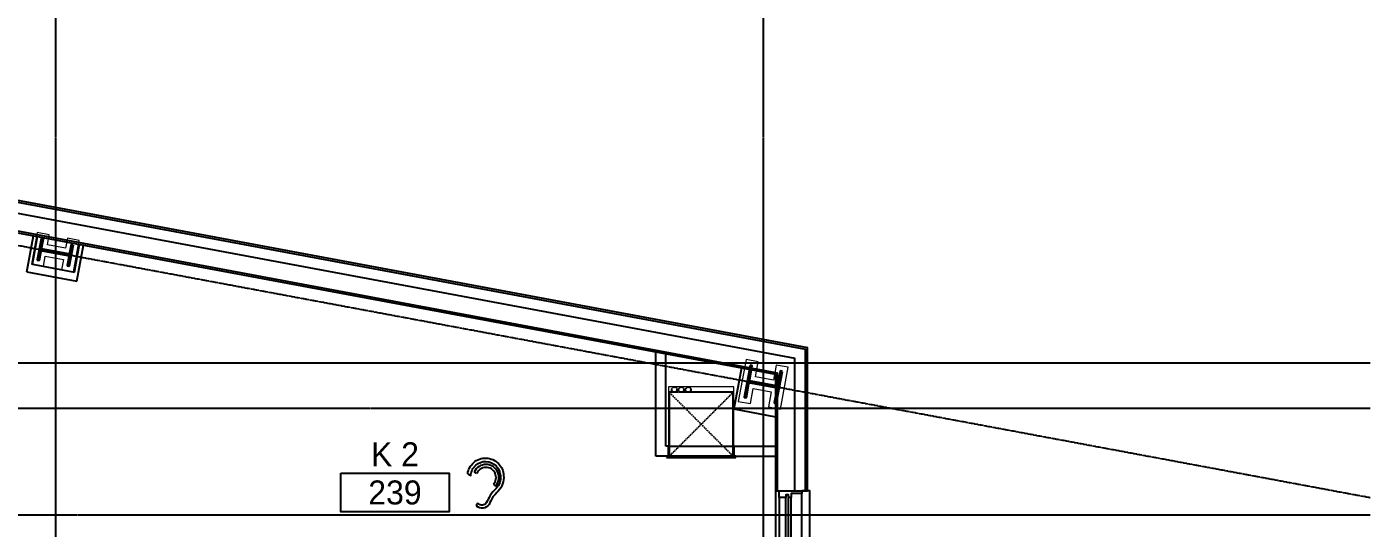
# Model space of a CAD drawing. Header units: inches. Extents: x -6955 to 13123, y -1334 to 3701.
# Drawn here: x 3297 to 3802, y 2128 to 2316 of the extents above; entities that cross this region are included whole.
import ezdxf
from ezdxf.enums import TextEntityAlignment as Align

# ---------------------------------------------------------------- set-up
doc = ezdxf.new("R2010")
doc.units = ezdxf.units.IN
doc.header["$MEASUREMENT"] = 0
for name, pattern in [('CENTER2', [1.125, 0.75, -0.125, 0.125, -0.125]), ('DASHDOT2', [0.5, 0.25, -0.125, 0, -0.125]), ('HIDDEN2', [0.1875, 0.125, -0.0625])]:
    doc.linetypes.add(name, pattern=pattern)
for name, color, linetype, lineweight in [('A-Detl-Hatch', 1, 'Continuous', 18), ('A-Detl-Wide', 2, 'Continuous', 35), ('S-Detl-Hatch', 1, 'Continuous', 18)]:
    doc.layers.add(name, color=color, linetype=linetype, lineweight=lineweight)
for name, color, linetype in [('A-Door-Head', 8, 'Continuous'), ('A-Glaz', 7, 'Continuous'), ('A-Glaz-Sill', 8, 'Continuous'), ('A-Grid(SmallScale)', 11, 'CENTER2'), ('A-HVAC', 6, 'HIDDEN2'), ('A-Tag-Rm(Scale)', 7, 'Continuous'), ('A-Wall-Full', 7, 'Continuous'), ('A-Wall-Hatch', 15, 'Continuous'), ('S-Grid-Iden', 7, 'Continuous')]:
    doc.layers.add(name, color=color, linetype=linetype)
doc.layers.add('G-Anno-Nplt', color=140, linetype='Continuous', lineweight=18, plot=False)
doc.layers.add('Zoning Envelope', color=7, linetype='DASHDOT2', true_color=0xaa0061)

# ---------------------------------------------------------------- blocks, each defined once
blk = doc.blocks.new('EXTERIOR WINDOW 3')
at = {"layer": 'A-Glaz'}
for p, q in [((5693, -8445.75), (5693, -8419.25)), ((5694, -8445.75), (5694, -8419.25)), ((5695, -8474.25), (5695, -8419.25)), ((5693, -8474.25), (5693, -8447.75)), ((5694, -8474.25), (5694, -8447.75))]:
    blk.add_line(p, q, dxfattribs=at)
for points in [[(5693, -8419.25), (5690.5, -8419.25), (5690.5, -8416.75), (5699, -8416.75), (5699, -8417.75), (5695, -8417.75), (5695, -8419.25), (5694, -8419.25), (5694, -8418.25), (5693, -8418.25), (5693, -8419.25)], [(5693, -8474.25), (5690.5, -8474.25), (5690.5, -8476.75), (5699, -8476.75), (5699, -8475.75), (5695, -8475.75), (5695, -8474.25), (5694, -8474.25), (5694, -8475.25), (5693, -8475.25), (5693, -8474.25)]]:
    blk.add_lwpolyline(points, dxfattribs=at)
blk.add_lwpolyline([(5690.5, -8445.75), (5690.5, -8447.75), (5695, -8447.75), (5695, -8445.75)], close=True, dxfattribs=at)
at = {"layer": 'A-Glaz-Sill'}
for p, q in [((5689.12, -8416.75), (5689.12, -8476.75)), ((5699, -8475.75), (5699, -8417.75)), ((5690.5, -8419.25), (5690.5, -8474.25))]:
    blk.add_line(p, q, dxfattribs=at)
blk.add_lwpolyline([(5699, -8476.75), (5702, -8476.75), (5702, -8416.75), (5699, -8416.75)], dxfattribs=at)
blk = doc.blocks.new('*U19')
at = {"layer": 'A-Detl-Hatch'}
h = blk.add_hatch(dxfattribs=at)
h.set_pattern_fill('ANSI32', color=256, scale=6, style=0)
h.set_pattern_definition([(45, (0, -6.06), (-1.591, 1.591), []), (45, (1.0607, -6.06), (-1.591, 1.591), [])])
edge = h.paths.add_edge_path()
edge.add_line((6, -12.12), (6, -11.515))
edge.add_line((6, -11.515), (0.795, -11.515))
edge.add_arc((0.795, -10.915), 0.6, 180, 270, ccw=False)
edge.add_line((0.195, -10.915), (0.195, -1.205))
edge.add_arc((0.795, -1.205), 0.6, 90, 180, ccw=False)
edge.add_line((0.795, -0.605), (6, -0.605))
edge.add_line((6, -0.605), (6, 0))
edge.add_line((6, 0), (-6, 0))
edge.add_line((-6, 0), (-6, -0.605))
edge.add_line((-6, -0.605), (-0.795, -0.605))
edge.add_arc((-0.795, -1.205), 0.6, 0, 90, ccw=False)
edge.add_line((-0.195, -1.205), (-0.195, -10.915))
edge.add_arc((-0.795, -10.915), 0.6, 270, 360, ccw=False)
edge.add_line((-0.795, -11.515), (-6, -11.515))
edge.add_line((-6, -11.515), (-6, -12.12))
edge.add_line((-6, -12.12), (6, -12.12))
at = {"color": 0, "linetype": 'ByBlock'}
blk.add_lwpolyline([(6, -12.12), (6, -11.515), (0.795, -11.515, -0.4142136), (0.195, -10.915), (0.195, -1.205, -0.4142136), (0.795, -0.605), (6, -0.605), (6, 0), (-6, 0), (-6, -0.605), (-0.795, -0.605, -0.4142136), (-0.195, -1.205), (-0.195, -10.915, -0.4142136), (-0.795, -11.515), (-6, -11.515), (-6, -12.12)], format="xyb", close=True, dxfattribs=at)
blk = doc.blocks.new('W12X65')
at = {"layer": 'S-Detl-Hatch'}
blk.add_lwpolyline([(13860.59, -7310.28), (13860.59, -7305.67), (13854.79, -7305.67), (13854.79, -7298.76), (13860.59, -7298.76), (13860.59, -7294.16), (13844.59, -7294.16), (13844.59, -7298.76), (13850.4, -7298.76), (13850.4, -7305.67), (13844.59, -7305.67), (13844.59, -7310.28)], close=True, dxfattribs=at)
at = {"layer": 'A-Detl-Wide'}
blk.add_blockref('*U19', (13852.59, -7296.16), dxfattribs=at)
blk = doc.blocks.new('*U28')
at = {"layer": 'A-Detl-Hatch'}
h = blk.add_hatch(dxfattribs=at)
h.set_pattern_fill('ANSI32', color=256, scale=6, style=0)
h.set_pattern_definition([(45, (0, -6.03), (-1.591, 1.591), []), (45, (1.0607, -6.03), (-1.591, 1.591), [])])
edge = h.paths.add_edge_path()
edge.add_line((4.0225, -12.06), (4.0225, -11.485))
edge.add_line((4.0225, -11.485), (0.7675, -11.485))
edge.add_arc((0.7675, -10.885), 0.6, 180, 270, ccw=False)
edge.add_line((0.1675, -10.885), (0.1675, -1.175))
edge.add_arc((0.7675, -1.175), 0.6, 90, 180, ccw=False)
edge.add_line((0.7675, -0.575), (4.0225, -0.575))
edge.add_line((4.0225, -0.575), (4.0225, 0))
edge.add_line((4.0225, 0), (-4.0225, 0))
edge.add_line((-4.0225, 0), (-4.0225, -0.575))
edge.add_line((-4.0225, -0.575), (-0.7675, -0.575))
edge.add_arc((-0.7675, -1.175), 0.6, 0, 90, ccw=False)
edge.add_line((-0.1675, -1.175), (-0.1675, -10.885))
edge.add_arc((-0.7675, -10.885), 0.6, 270, 360, ccw=False)
edge.add_line((-0.7675, -11.485), (-4.0225, -11.485))
edge.add_line((-4.0225, -11.485), (-4.0225, -12.06))
edge.add_line((-4.0225, -12.06), (4.0225, -12.06))
at = {"color": 0, "linetype": 'ByBlock'}
blk.add_lwpolyline([(4.0225, -12.06), (4.0225, -11.485), (0.7675, -11.485, -0.41421356), (0.1675, -10.885), (0.1675, -1.175, -0.41421356), (0.7675, -0.575), (4.0225, -0.575), (4.0225, 0), (-4.0225, 0), (-4.0225, -0.575), (-0.7675, -0.575, -0.41421356), (-0.1675, -1.175), (-0.1675, -10.885, -0.41421356), (-0.7675, -11.485), (-4.0225, -11.485), (-4.0225, -12.06)], format="xyb", close=True, dxfattribs=at)
blk = doc.blocks.new('W12X45')
at = {"layer": 'S-Detl-Hatch'}
blk.add_lwpolyline([(14163.5, -7309.98), (14163.5, -7305.41), (14159.65, -7305.41), (14159.65, -7298.5), (14163.5, -7298.5), (14163.5, -7293.92), (14151.46, -7293.92), (14151.46, -7298.5), (14155.31, -7298.5), (14155.31, -7305.41), (14151.46, -7305.41), (14151.46, -7309.98)], close=True, dxfattribs=at)
at = {"layer": 'A-Detl-Wide'}
blk.add_blockref('*U28', (14157.48, -7295.92), dxfattribs=at)
blk = doc.blocks.new('Rm Tag')
blk.add_lwpolyline([(-0.2124, 0.0759), (0.2124, 0.0759), (0.2124, -0.0759), (-0.2124, -0.0759)], close=True)
for p in [(0, 0.2858), (0, 0.1493), (0, 0)]:
    blk.add_attdef('XXX', text='', height=0.0938).set_placement(p, align=Align.MIDDLE_CENTER)
blk = doc.blocks.new('HVAC UNIT NICHE')
at = {"layer": 'A-Door-Head'}
blk.add_lwpolyline([(4, 0), (28.5, 0), (28.5, -3.75), (4, -3.75)], close=True, dxfattribs=at)
at = {"layer": 'A-HVAC'}
for p, q in [((4.25, 0), (28.25, -24)), ((4.25, -24), (28.25, 0))]:
    blk.add_line(p, q, dxfattribs=at)
for points in [[(3.25, 0), (29.25, 0), (29.25, 0.5), (3.25, 0.5)], [(4.25, -24), (28.25, -24), (28.25, 0), (4.25, 0)]]:
    blk.add_lwpolyline(points, close=True, dxfattribs=at)
for centre in [(21.13, -25), (23.75, -25), (26.36, -25)]:
    blk.add_circle(centre, 1, dxfattribs=at)
at = {"layer": 'A-Wall-Full'}
for p, q in [((4, 0), (0, 0)), ((4, -3.75), (4, 0)), ((28.5, 0), (33.25, 0)), ((28.5, -3.75), (28.5, 0)), ((33.25, 0), (33.25, -26)), ((4, -3.75), (0, -3.75)), ((28.5, -3.75), (29.5, -3.75)), ((29.5, -3.75), (29.5, -26))]:
    blk.add_line(p, q, dxfattribs=at)
at = {"layer": 'G-Anno-Nplt'}
blk.add_lwpolyline([(4, 0), (4, -26), (28.5, -26), (28.5, 0)], close=True, dxfattribs=at)
blk = doc.blocks.new('HI Symbol')
for p, q in [((-3.27, 0.7), (-4.19, 1.28)), ((3, -3.29), (3.79, -4.02))]:
    blk.add_line(p, q)
for points in [[(-6.63, 0.65, -0.182935), (-4.44, 4.8, -0.200247), (0.29, 6.53, -0.195072), (4.92, 4.47, -0.193072), (6.86, 0.03, -0.217394), (4.81, -5.88, 0.008253), (2.76, -8.08, 0.005655), (1.37, -10.89, -0.460511), (-3.3, -11.51, -0.33814)], [(-6.63, 0.65), (-5.5, -0.07, -0.195256), (-3.58, 3.85, -0.201114), (0.24, 5.25, -0.195703), (4.01, 3.58, -0.179051), (5.66, -0.07, -0.224659), (4.03, -4.95, 0.096678), (1.84, -7.53, 0.036089), (0.34, -10.32, -0.47152), (-2.7, -10.57, 0.661656), (-3.25, -11.51, -2.553875)]]:
    blk.add_lwpolyline(points, format="xyb")
for radius, end in [(4.85, 155.5899), (3.77, 157.8484)]:
    blk.add_arc((0.23, -0.73), radius, 317.2822, end)

msp = doc.modelspace()

# ---------------------------------------------------------------- linework, layer by layer
at = {"layer": 'A-Grid(SmallScale)'}
for p, q in [((3307.5897, 3132.3201), (3307.5897, 1223.6428)), ((3573.5897, 3132.3201), (3573.5897, 1223.6428)), ((-6.4103, 2848.8619), (3801.5897, 2139.0799)), ((3801.5897, 2189.5773), (-6.4103, 2189.5773)), ((11.8129, 2172.5773), (3801.5897, 2172.5773)), ((8.4747, 2132.5773), (3801.5897, 2132.5773))]:
    msp.add_line(p, q, dxfattribs=at)
at = {"layer": 'A-Wall-Full'}
for p, q in [((2944.9647, 2315.6595), (3590.2147, 2195.3899)), ((2956.9647, 2301.2161), (3578.2147, 2185.4199)), ((3296.9051, 2223.8442), (3299.4288, 2237.3835)), ((3298.9524, 2226.6414), (3300.9034, 2237.1086)), ((3314.7404, 2223.6986), (3316.6915, 2234.1658)), ((3315.6424, 2220.3517), (3318.1661, 2233.891)), ((3298.9524, 2226.6414), (3314.7404, 2223.6986)), ((3296.9051, 2223.8442), (3315.6424, 2220.3517)), ((3533.2617, 2176.8898), (3533.2617, 2193.7988)), ((3537.0117, 2176.8898), (3537.0117, 2193.0998)), ((3590.2147, 2141.5773), (3590.2147, 2195.3899)), ((3578.2147, 2185.4199), (3578.2147, 2141.5773)), ((3566.5117, 2158.3273), (3578.2147, 2158.3273)), ((3566.5117, 2154.5773), (3578.2147, 2154.5773)), ((3578.2147, 2141.5773), (3590.2147, 2141.5773))]:
    msp.add_line(p, q, dxfattribs=at)
msp.add_lwpolyline([(3565.3993, 2187.8086), (3562.5133, 2172.3253), (3578.2147, 2169.3987)], dxfattribs=at)
at = {"layer": 'A-Wall-Hatch'}
for p, q in [((2945.7147, 2314.7568), (3589.4647, 2194.7668)), ((2949.7147, 2309.9424), (3585.4647, 2191.4434)), ((2956.3397, 2301.9684), (3578.8397, 2185.9392)), ((3585.4647, 2141.5773), (3585.4647, 2191.4434)), ((3589.4647, 2141.5773), (3589.4647, 2194.7668)), ((3578.8397, 2185.9392), (3578.8397, 2141.5773))]:
    msp.add_line(p, q, dxfattribs=at)
at = {"layer": 'Zoning Envelope'}
msp.add_lwpolyline([(3801.5897, 2189.5773), (733.5897, 2189.5773, 0.00042607), (600.2387, 2189.4637, 0.00155071), (-6.4103, 2186.6574, 0.00125497)], format="xyb", dxfattribs=at)

# ---------------------------------------------------------------- block references
for name, p, rotation in [('W12X65', (-6143.2941, -10098.4445), 79.44166666666695), ('HVAC UNIT NICHE', (3566.5117, 2154.5773), 180)]:
    msp.add_blockref(name, p, dxfattribs=dict(rotation=rotation))
msp.add_blockref('EXTERIOR WINDOW 3', (-2110.9097, 10558.3273))
at = {"layer": 'A-Tag-Rm(Scale)'}
ref = msp.add_blockref('Rm Tag', (3435.1901, 2140.9713), dxfattribs=dict(at, xscale=96, yscale=96, zscale=96))
ref.add_attrib('XXX', 'K 2', dxfattribs={"layer": '0', "height": 9}).set_placement((3435.1901, 2155.3022), align=Align.MIDDLE_CENTER)
ref.add_attrib('XXX', '239', dxfattribs={"layer": '0', "height": 9}).set_placement((3435.1901, 2140.9713), align=Align.MIDDLE_CENTER)
msp.add_blockref('HI Symbol', (3469.1555, 2147.3457), dxfattribs=at)
at = {"layer": 'S-Grid-Iden', "rotation": 79.44166666666386}
msp.add_blockref('W12X45', (-6464.8982, -10348.6386), dxfattribs=at)

doc.saveas('drawing.dxf')
